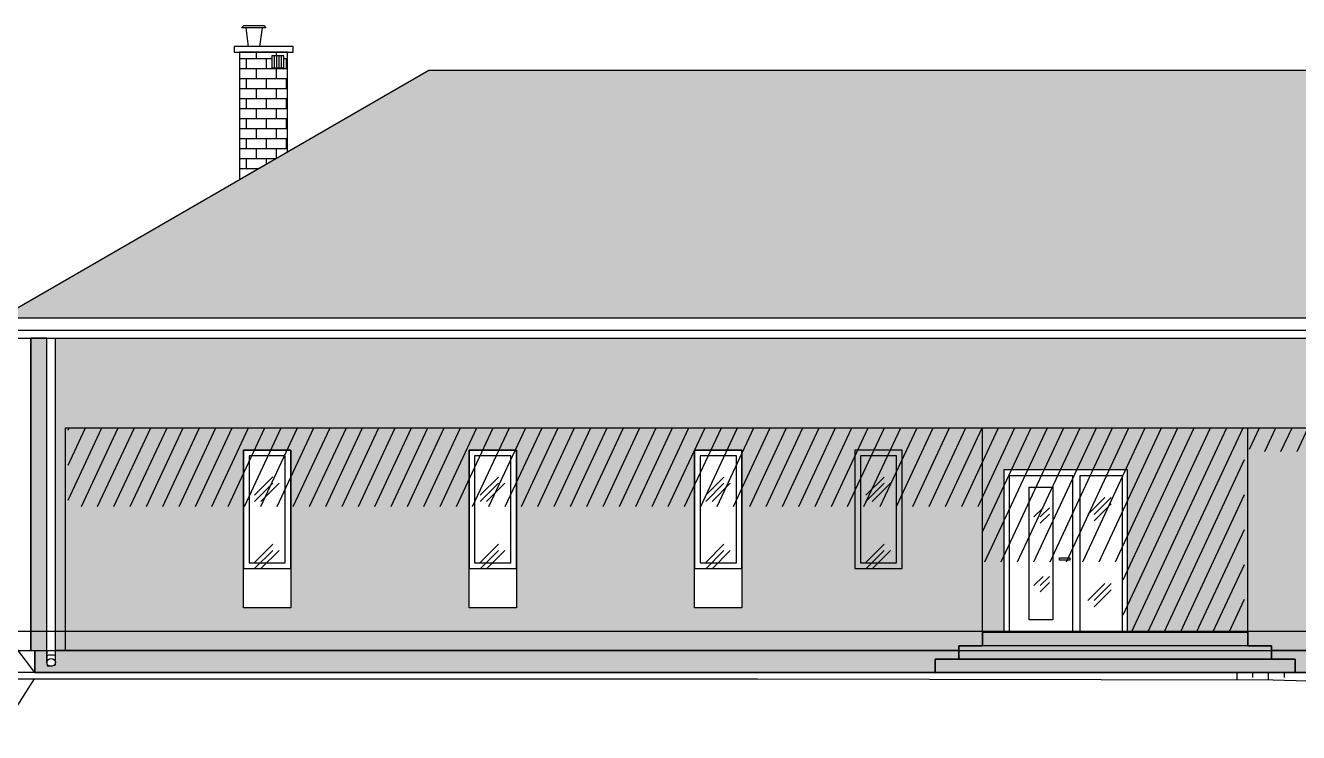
# Model space of a CAD drawing. Header units: millimetres. Extents: x -24587 to 33255, y -70862 to 32.
# Drawn here: x 9410 to 11025, y -63949 to -63051 of the extents above; entities that cross this region are included whole.
import ezdxf

# ---------------------------------------------------------------- set-up
doc = ezdxf.new("R2010")
doc.units = ezdxf.units.MM
doc.header["$LTSCALE"] = 5
doc.layers.add('__NIEDRUK__', color=54, linetype='Continuous', plot=False)
for name, color, linetype in [('A-DRZWI_OKNA', 13, 'Continuous'), ('A-SCHODY', 140, 'Continuous'), ('K-CIENKIE', 8, 'Continuous'), ('K-HATCH', 8, 'Continuous'), ('K-HATCH243', 243, 'Continuous'), ('K-LINIA', 254, 'Continuous'), ('K-SCHODY', 140, 'Continuous'), ('K-SRUBY', 3, 'Continuous'), ('K-TEXT 2mm', 254, 'Continuous'), ('K-UWAGI', 1, 'Continuous')]:
    doc.layers.add(name, color=color, linetype=linetype)

# ---------------------------------------------------------------- blocks, each defined once
blk = doc.blocks.new('A$Cadec4f07')
for points in [[(-78.5, 205), (78.5, 205), (78.5, 0), (-78.5, 0)], [(-18.5, 198), (-71.5, 198), (-71.5, 0), (-18.5, 0)], [(71.5, 198), (-8.5, 198), (-8.5, 0), (71.5, 0)], [(46.5, 183), (16.5, 183), (16.5, 15), (46.5, 15)], [(-5, 93.5), (-5, 90.5), (8, 90.5), (8, 93.5)]]:
    blk.add_lwpolyline(points, close=True)
at = {"layer": 'K-CIENKIE', "elevation": 0}
for points in [[(-57.7, 170), (-36.1, 148.4)], [(-57.7, 162), (-36.1, 140.4)], [(-49.7, 170), (-28.1, 148.4)], [(20.8, 157), (32.4, 145.4)], [(20.8, 149), (32.4, 137.4)], [(28.8, 157), (40.4, 145.4)]]:
    blk.add_lwpolyline(points, dxfattribs=at)
at = {"layer": 'K-CIENKIE'}
for points in [[(20.8, 70), (32.4, 58.4)], [(28.8, 70), (40.4, 58.4)], [(-57.7, 61), (-36.1, 39.4)], [(-57.7, 53), (-36.1, 31.4)], [(-49.7, 61), (-28.1, 39.4)], [(20.8, 62), (32.4, 50.4)]]:
    blk.add_lwpolyline(points, dxfattribs=at)
blk = doc.blocks.new('A$Cb5ab7b4c')
for points in [[(-5.5, 4.8), (-5.5, 346.8), (-5.5, 359.2), (-5.5, 392.1)], [(5.5, 4.8), (5.5, 353.8), (5.5, 366.2), (5.5, 392.1)]]:
    blk.add_lwpolyline(points)
blk.add_ellipse((0, 8.6), major_axis=(-10.9, 0), ratio=0.545455, start_param=4.184475, end_param=5.240303)
at = {"extrusion": (0, 0, -1)}
blk.add_ellipse((0, 4.8), major_axis=(-5.5, 0), ratio=0.866025, start_param=1.570796326790928, end_param=7.853981633970514, dxfattribs=at)
blk = doc.blocks.new('A$C1588383F')
at = {"lineweight": -2}
blk.add_lwpolyline([(-9, -7.5), (6, -7.5), (6, 7.5), (-9, 7.5)], close=True, dxfattribs=at)
for points in [[(-6, 7.5), (-6, -7.5)], [(-3, 7.5), (-3, -7.5)], [(0, 7.5), (0, -7.5)], [(3, 7.5), (3, -7.5)]]:
    blk.add_lwpolyline(points, dxfattribs=at)

msp = doc.modelspace()

# ---------------------------------------------------------------- hatches: boundary and pattern name
at = {"layer": 'K-HATCH'}
h = msp.add_hatch(dxfattribs=at)
h.set_pattern_fill('BRICK', color=256, scale=2)
h.set_pattern_definition([(360, (-2e-12, -1396.785), (2e-14, 12.7), []), (90, (-2e-12, -1396.785), (-25.4, 4e-14), [12.7, -12.7]), (90, (12.7, -1396.785), (-25.4, 4e-14), [-12.7, 12.7])])
h.paths.add_polyline_path([(9681.366, -63246.921), (9742.366, -63211.702), (9742.366, -63085.164), (9681.366, -63085.164)])
h.paths.add_polyline_path([(9722.366, -63105.164), (9722.366, -63090.164), (9737.366, -63090.164), (9737.366, -63105.164)], flags=16)
h = msp.add_hatch(dxfattribs=at)
h.set_pattern_fill('AR-B88', color=256, scale=0.1, angle=180)
h.set_pattern_definition([(180, (6e-46, 24), (2e-13, -20.32), []), (270, (6e-46, 24), (10.16, -20.32), [20.32, -20.32])])
h.paths.add_polyline_path([(11706.132, -63422.492), (11161.7, -63108.164), (9921.7, -63108.164), (9377.268, -63422.492)])
h = msp.add_hatch(dxfattribs=at)
h.set_pattern_fill('AR-SAND', color=256, scale=0.7, angle=-270)
h.set_pattern_definition([(307.5, (0, 0), (34.258927, 1.120022), [0, -27.0256, 0, -30.226, 0, -28.8925]), (277.5, (0, 0), (50.177757, -31.46663), [0, -14.5796, 0, -24.3586, 0, -9.3345]), (237.5, (-7e-14, 21.87), (0.100603, -55.369466), [0, -8.89, 0, -32.004, 0, -41.783]), (227.5, (-7e-14, 21.87), (15.605053, -53.44895), [0, -4.445, 0, -20.9804, 0, -24.003])])
h.paths.add_polyline_path([(9436.7, -63448.335), (9416.7, -63448.335), (9416.7, -63844.386), (9436.7, -63844.386)])
h.paths.add_polyline_path([(10651.2, -63615.386), (10808.2, -63615.386), (10808.2, -63821.386), (10960.7, -63821.386), (10960.7, -63838.386), (10990.7, -63838.386), (10990.7, -63844.386), (11635.7, -63844.386), (11635.7, -63448.335), (9447.7, -63448.335), (9447.7, -63844.386), (10594.2, -63844.386), (10594.2, -63838.386), (10624.2, -63838.386), (10624.2, -63821.386), (10651.2, -63821.386)])
h.paths.add_polyline_path([(10318.804, -63590.386), (10318.804, -63790.386), (10258.804, -63790.386), (10258.804, -63590.386)], flags=16)
h.paths.add_polyline_path([(11144.2, -63590.386), (11494.2, -63590.386), (11494.2, -63680.386), (11144.2, -63680.386)], flags=16)
h.paths.add_polyline_path([(10032.63, -63590.386), (10032.63, -63790.386), (9972.63, -63790.386), (9972.63, -63590.386)], flags=16)
h.paths.add_polyline_path([(9746.455, -63590.285), (9746.455, -63790.285), (9686.455, -63790.285), (9686.455, -63590.285)], flags=16)
h.paths.add_polyline_path([(11646.7, -63448.335), (11646.7, -63844.386), (11666.7, -63844.386), (11666.7, -63448.335)])
h = msp.add_hatch(dxfattribs=at)
h.set_pattern_fill('GRAVEL', color=256, angle=-180, style=0)
h.set_pattern_definition([(228.0127875, (18.288, 25.4), (-203.200000016, -228.599999986), [3.417214, -338.304836]), (184.969741, (16.002, 22.86), (304.79999988, 25.400001447), [5.864047, -580.540489]), (132.510447, (10.16, 22.352), (254.000000107, -279.399999902), [4.134815, -409.347228]), (267.273689, (0.254, 16.002), (25.400000053, 507.999999997), [5.340045, -528.664374]), (292.8336542, (-7e-14, 10.668), (-127.00000001, 304.799999996), [5.236337, -518.398077]), (357.273689, (2.032, 5.842), (-507.999999997, 25.400000053), [5.340045, -528.664374]), (37.6942405, (7.366, 5.588), (-330.199999985, -254.000000019), [7.061937, -699.131153]), (72.2553284, (12.954, 9.906), (177.800000048, 558.799999985), [6.667195, -660.052566]), (121.4295656, (14.986, 16.256), (-203.200000029, 330.199999982), [5.35813, -530.455457]), (175.2363583, (12.192, 20.828), (279.399999996, -25.400000044), [6.117133, -299.7393695]), (222.3974378, (6.096, 21.336), (-304.79999999, -279.400000011), [7.910779, -783.167725]), (138.814075, (25.4, 15.748), (-177.79999999, 152.40000001), [2.700045, -267.305658]), (171.4692344, (23.368, 17.526), (330.20000001, -50.799999942), [5.13682, -508.54639]), (225, (18.288, 18.288), (2e-13, -25.4), [3.592093, -32.328931]), (203.1985905, (16.51, 21.336), (127, 50.79999999), [1.934413, -191.506224]), (291.8014095, (14.732, 20.574), (-25.4, 76.2), [2.735656, -134.04753]), (30.9637565, (15.748, 18.034), (76.2, 50.8), [4.443197, -143.662982]), (161.565051, (19.558, 20.32), (50.8, -25.4), [3.212871, -77.108981]), (16.3895403, (-1e-13, 20.574), (254, 76.2), [4.50088, -445.588267]), (70.346176, (4.318, 21.844), (-101.60000001, -279.399999997), [3.775989, -373.822157]), (293.1985905, (19.558, 25.4), (-50.79999999, 127), [3.868801, -189.571836]), (343.6104597, (21.082, 21.844), (-254.000000005, 76.199999982), [4.50088, -445.588267]), (339.443955, (-3e-14, 4.826), (-127, 50.8), [4.340352, -212.677343]), (294.7751406, (4.064, 3.302), (-127.00000015, 279.39999993), [3.636721, -360.035934]), (66.8014095, (19.812, 1e-13), (50.8, 127), [3.868801, -189.571836]), (17.3540246, (21.336, 3.556), (-330.199999993, -101.60000002), [4.257827, -421.52376]), (69.443955, (7.366, 5e-14), (-50.8, -127), [2.170176, -214.847519]), (101.3099325, (18.288, 1e-13), (-25.4, 101.6), [1.295146, -128.21995]), (165.963757, (18.034, 1.27), (76.2, -25.4), [5.236337, -99.490546]), (186.009006, (12.954, 2.54), (254, 25.400000013), [4.85267, -480.413649]), (303.690068, (15.748, 15.748), (-25.4, 50.8), [3.663239, -87.917764]), (353.1572266, (17.78, 12.7), (431.800000003, -50.799999977), [6.395568, -633.160091]), (60.945396, (24.13, 11.938), (-101.6, -177.8), [2.615082, -258.893923]), (90, (25.4, 14.224), (-25.4, 25.4), [1.524, -23.876]), (120.256437, (12.446, 3.302), (101.59999999, -177.800000007), [3.52867, -349.339408]), (48.0127875, (10.668, 6.35), (203.200000017, 228.599999985), [6.834429, -334.887622]), (4e-13, (15.24, 11.43), (25.4, 25.4), [6.604, -18.796]), (325.3048465, (21.844, 11.43), (254.000000096, -177.799999863), [4.016096, -397.593167]), (254.054604, (25.146, 9.144), (-25.4, -101.6), [3.698291, -181.2165]), (207.6459754, (24.13, 5.588), (-482.600000018, -253.999999966), [6.021451, -596.124644]), (175.4260787, (18.796, 2.794), (-330.2, 25.4), [6.370295, -630.658465])])
h.paths.add_polyline_path([(10990.7, -63844.386), (10990.7, -63855.386), (11020.7, -63855.386), (11020.7, -63872.386), (11661.7, -63872.386), (11661.7, -63844.386), (11646.7, -63844.386), (11646.7, -63859.623), (11646.7, -63864.069), (11636.209, -63864.936), (11635.7, -63859.623), (11635.7, -63844.386)])
h.paths.add_polyline_path([(10564.2, -63872.386), (10564.2, -63855.386), (10594.2, -63855.386), (10594.2, -63844.386), (9447.7, -63844.386), (9447.7, -63859.623), (9447.88, -63862.754), (9442.2, -63864.386), (9437.345, -63863.99), (9436.7, -63859.623), (9436.7, -63844.386), (9421.7, -63844.386), (9421.7, -63872.386)])
at = {"layer": 'K-HATCH243'}
h = msp.add_hatch(dxfattribs=at)
h.set_pattern_fill('ANSI31', color=256, scale=150, angle=110)
h.set_pattern_definition([(65, (-93165.59, -288179.657), (-16.993271, 7.9240924), [])])
h.paths.add_polyline_path([(10624.2, -63561.886), (9463.7, -63561.886), (9463.7, -63661.886), (10624.2, -63661.886)])
h.paths.add_polyline_path([(10956.7, -63561.886), (10624.2, -63561.886), (10624.2, -63731.886), (10802.7, -63731.886), (10802.7, -63821.386), (10956.7, -63821.386)])
h.paths.add_polyline_path([(11622.7, -63561.886), (10962.7, -63561.886), (10962.7, -63591.886), (11604.082, -63591.886), (11604.082, -63844.386), (11622.7, -63844.386)])
h = msp.add_hatch(dxfattribs=at)
h.set_pattern_fill('GRAVEL', color=256, scale=0.7, angle=-180, style=0)
h.set_pattern_definition([(228.0127875, (12.8016, 17.78), (-142.24000001, -160.01999999), [2.39205, -236.8133855]), (184.969741, (11.2014, 16.002), (213.359999916, 17.780001013), [4.104833, -406.3783423]), (132.5104471, (7.112, 15.6464), (177.800000075, -195.579999932), [2.8943706, -286.5430596]), (267.273689, (0.1778, 11.2014), (17.780000037, 355.599999998), [3.7380316, -370.065062]), (292.8336542, (-5e-14, 7.4676), (-88.900000007, 213.359999997), [3.665436, -362.878654]), (357.273689, (1.4224, 4.0894), (-355.599999998, 17.780000037), [3.7380316, -370.065062]), (37.6942405, (5.1562, 3.9116), (-231.13999999, -177.800000013), [4.9433556, -489.391807]), (72.2553284, (9.0678, 6.9342), (124.4600000335, 391.159999989), [4.6670366, -462.036796]), (121.4295656, (10.4902, 11.3792), (-142.24000002, 231.139999988), [3.750691, -371.31882]), (175.2363583, (8.5344, 14.5796), (195.579999997, -17.78000003), [4.281993, -209.8175586]), (222.3974378, (4.2672, 14.9352), (-213.359999993, -195.5800000074), [5.5375454, -548.2174076]), (138.8140748, (17.78, 11.0236), (-124.459999993, 106.68000001), [1.890032, -187.113961]), (171.4692344, (16.3576, 12.2682), (231.140000006, -35.55999996), [3.595774, -355.982473]), (225, (12.802, 12.802), (1e-13, -17.78), [2.5144654, -22.630252]), (203.1985905, (11.557, 14.9352), (88.9, 35.55999999), [1.354089, -134.0543566]), (291.8014095, (10.3124, 14.4018), (-17.78, 53.34), [1.9149593, -93.833271]), (30.9637565, (11.0236, 12.6238), (53.34, 35.56), [3.1102376, -100.564087]), (161.565051, (13.6906, 14.224), (35.56, -17.78), [2.24901, -53.976287]), (16.3895403, (-1e-13, 14.4018), (177.8, 53.34), [3.150616, -311.9117867]), (70.346176, (3.0226, 15.2908), (-71.120000007, -195.579999998), [2.6431926, -261.6755097]), (293.1985905, (13.6906, 17.78), (-35.55999999, 88.9), [2.7081607, -132.700285]), (343.6104597, (14.7574, 15.2908), (-177.800000004, 53.339999988), [3.150616, -311.9117867]), (339.4439548, (-2e-14, 3.3782), (-88.9, 35.56), [3.0382464, -148.87414]), (294.7751406, (2.8448, 2.3114), (-88.900000106, 195.579999952), [2.545705, -252.0251537]), (66.8014095, (13.8684, 9e-14), (35.559999994, 88.9), [2.7081607, -132.700285]), (17.3540246, (14.9352, 2.4892), (-231.139999995, -71.120000015), [2.980479, -295.066632]), (69.4439548, (5.1562, 3e-14), (-35.56, -88.9), [1.519123, -150.3932634]), (101.3099325, (12.8016, 9e-14), (-17.78, 71.12), [0.906602, -89.7539648]), (165.9637565, (12.624, 0.889), (53.34, -17.78), [3.665436, -69.643382]), (186.009006, (9.0678, 1.778), (177.799999999, 17.780000009), [3.396869, -336.289554]), (303.6900675, (11.0236, 11.0236), (-17.78, 35.56), [2.564267, -61.5424345]), (353.1572266, (12.446, 8.89), (302.260000002, -35.559999984), [4.4768973, -443.2120635]), (60.945396, (16.891, 8.3566), (-71.12, -124.46), [1.8305577, -181.225746]), (90, (17.78, 9.957), (-17.78, 17.78), [1.0668, -16.7132]), (120.2564372, (8.7122, 2.3114), (71.119999991, -124.460000005), [2.4700687, -244.5375854]), (48.0127875, (7.4676, 4.445), (142.240000012, 160.01999999), [4.7841, -234.4213354]), (4e-13, (10.668, 8.001), (17.78, 17.78), [4.6228, -13.1572]), (325.3048465, (15.2908, 8.001), (177.800000067, -124.459999904), [2.811267, -278.315217]), (254.054604, (17.6022, 6.4008), (-17.78, -71.12), [2.5888036, -126.8515503]), (207.6459754, (16.891, 3.9116), (-337.820000012, -177.799999976), [4.2150157, -417.287251]), (175.4260787, (13.1572, 1.9558), (-231.14, 17.78), [4.459206, -441.460925])])
h.paths.add_polyline_path([(10624.2, -63821.386), (10624.2, -63838.386), (10594.2, -63838.386), (10594.2, -63855.386), (10564.2, -63855.386), (10564.2, -63872.386), (11020.7, -63872.386), (11020.7, -63855.386), (10990.7, -63855.386), (10990.7, -63838.386), (10960.7, -63838.386), (10960.7, -63821.386)])

# ---------------------------------------------------------------- linework, layer by layer
at = {"layer": '__NIEDRUK__'}
msp.add_line((15853.596, -63820.386), (7826.247, -63820.386), dxfattribs=at)
for points in [[(9416.7, -63844.386), (9436.7, -63844.386), (9436.7, -63448.335), (9416.7, -63448.335)], [(11635.7, -63844.386), (10990.7, -63844.386), (10990.7, -63838.386), (10960.7, -63838.386), (10960.7, -63821.386), (10808.2, -63821.386), (10808.2, -63615.386), (10651.2, -63615.386), (10651.2, -63821.386), (10624.2, -63821.386), (10624.2, -63838.386), (10594.2, -63838.386), (10594.2, -63844.386), (9447.7, -63844.386), (9447.7, -63448.335), (11635.7, -63448.335)], [(9746.455, -63790.285), (9686.455, -63790.285), (9686.455, -63590.285), (9746.455, -63590.285)], [(10032.63, -63790.386), (9972.63, -63790.386), (9972.63, -63590.386), (10032.63, -63590.386)], [(10318.804, -63790.386), (10258.804, -63790.386), (10258.804, -63590.386), (10318.804, -63590.386)], [(11020.7, -63872.386), (10564.2, -63872.386), (10564.2, -63855.386), (10594.2, -63855.386), (10594.2, -63838.386), (10624.2, -63838.386), (10624.2, -63821.386), (10960.7, -63821.386), (10960.7, -63838.386), (10990.7, -63838.386), (10990.7, -63855.386), (11020.7, -63855.386)], [(10594.2, -63844.386), (10594.2, -63855.386), (10564.2, -63855.386), (10564.2, -63872.386), (9421.7, -63872.386), (9421.7, -63844.386), (9436.7, -63844.386), (9436.7, -63859.623), (9437.345, -63863.99), (9442.2, -63864.386), (9447.88, -63862.754), (9447.7, -63859.623), (9447.7, -63844.386)]]:
    msp.add_lwpolyline(points, close=True, dxfattribs=at)
msp.add_lwpolyline([(11661.7, -63872.386), (11661.7, -63844.386), (11646.7, -63844.386), (11646.7, -63859.623), (11646.7, -63864.069), (11636.209, -63864.936), (11635.7, -63859.623), (11635.7, -63844.386), (10990.7, -63844.386), (10990.7, -63855.386), (11020.7, -63855.386), (11020.7, -63872.386), (11661.7, -63872.386)], dxfattribs=at)
at = {"layer": 'A-DRZWI_OKNA'}
for points in [[(9746.455, -63590.285), (9686.455, -63590.285), (9686.455, -63740.285), (9746.455, -63740.285)], [(9739.455, -63597.285), (9693.455, -63597.285), (9693.455, -63733.285), (9739.455, -63733.285)], [(10032.63, -63590.386), (9972.63, -63590.386), (9972.63, -63740.386), (10032.63, -63740.386)], [(10025.63, -63597.386), (9979.63, -63597.386), (9979.63, -63733.386), (10025.63, -63733.386)], [(10318.804, -63590.386), (10258.804, -63590.386), (10258.804, -63740.386), (10318.804, -63740.386)], [(10311.804, -63597.386), (10265.804, -63597.386), (10265.804, -63733.386), (10311.804, -63733.386)], [(10522.084, -63590.386), (10462.084, -63590.386), (10462.084, -63740.386), (10522.084, -63740.386)], [(10515.084, -63597.386), (10469.084, -63597.386), (10469.084, -63733.386), (10515.084, -63733.386)]]:
    msp.add_lwpolyline(points, close=True, dxfattribs=at)
at = {"layer": 'A-SCHODY'}
for points in [[(10624.2, -63821.386), (10960.7, -63821.386), (10960.7, -63838.386), (10624.2, -63838.386)], [(10990.7, -63838.386), (10594.2, -63838.386), (10594.2, -63855.386), (10990.7, -63855.386)], [(11020.7, -63855.386), (10564.2, -63855.386), (10564.2, -63872.386), (11020.7, -63872.386)]]:
    msp.add_lwpolyline(points, close=True, dxfattribs=at)
for points in [[(9213.245, -63880.386), (10338.413, -63880.386), (10993.061, -63881.87), (11866.215, -63907.235)], [(11746.7, -63872.386), (9336.7, -63872.386)]]:
    msp.add_lwpolyline(points, dxfattribs=at)
at = {"layer": 'K-CIENKIE'}
for points in [[(9700.547, -63647.301), (9723.602, -63624.246)], [(9986.722, -63647.403), (10009.776, -63624.348)], [(10272.896, -63647.403), (10295.951, -63624.348)], [(10476.176, -63647.403), (10499.23, -63624.348)], [(9700.547, -63655.301), (9723.602, -63632.246)], [(9708.547, -63655.301), (9731.602, -63632.246)], [(9986.722, -63655.403), (10009.776, -63632.348)], [(9994.722, -63655.403), (10017.776, -63632.348)], [(10272.896, -63655.403), (10295.951, -63632.348)], [(10280.896, -63655.403), (10303.951, -63632.348)], [(10476.176, -63655.403), (10499.23, -63632.348)], [(10484.176, -63655.403), (10507.23, -63632.348)], [(9700.547, -63732.622), (9723.602, -63709.568)], [(9986.722, -63732.724), (10009.776, -63709.669)], [(10272.896, -63732.724), (10295.951, -63709.669)], [(10476.176, -63732.724), (10499.23, -63709.669)], [(9700.547, -63740.622), (9723.602, -63717.568)], [(9708.547, -63740.622), (9731.602, -63717.568)], [(9986.722, -63740.724), (10009.776, -63717.669)], [(9994.722, -63740.724), (10017.776, -63717.669)], [(10272.896, -63740.724), (10295.951, -63717.669)], [(10280.896, -63740.724), (10303.951, -63717.669)], [(10476.176, -63740.724), (10499.23, -63717.669)], [(10484.176, -63740.724), (10507.23, -63717.669)], [(10946.7, -63872.386), (10946.7, -63880.74)], [(10966.7, -63872.386), (10966.7, -63878.905)], [(10986.7, -63872.386), (10986.7, -63881.555)], [(11006.7, -63872.386), (11006.7, -63878.905)]]:
    msp.add_lwpolyline(points, dxfattribs=at)
at = {"layer": 'K-LINIA'}
for p, q in [((9416.7, -63844.386), (9416.7, -63448.335)), ((9460.7, -63844.386), (9460.7, -63561.886)), ((9460.7, -63844.386), (9460.7, -63561.886)), ((9460.7, -63561.886), (11622.7, -63561.886)), ((10624.2, -63820.386), (10624.2, -63561.886)), ((10624.2, -63820.386), (10624.2, -63561.886)), ((10960.7, -63820.386), (10960.7, -63561.886)), ((10960.7, -63820.386), (10960.7, -63561.886)), ((9416.7, -63844.386), (9436.7, -63844.386)), ((9421.7, -63844.386), (9421.7, -63872.386)), ((9447.7, -63844.386), (10594.2, -63844.386)), ((10990.7, -63844.386), (11635.7, -63844.386)), ((9421.7, -63872.386), (11661.7, -63872.386))]:
    msp.add_line(p, q, dxfattribs=at)
at = {"layer": 'K-SCHODY', "elevation": 0}
for points in [[(9674.366, -63085.164), (9749.366, -63085.164), (9749.366, -63078.164), (9674.366, -63078.164)], [(9742.366, -63085.164), (9681.366, -63085.164), (9681.366, -63246.921), (9742.366, -63211.702)]]:
    msp.add_lwpolyline(points, close=True, dxfattribs=at)
at = {"layer": 'K-SRUBY', "linetype": 'ByBlock', "lineweight": -2, "elevation": 0}
msp.add_lwpolyline([(9714.887, -63054.278), (9683.846, -63054.278), (9686.697, -63051.426), (9712.036, -63051.426)], close=True, dxfattribs=at)
for points in [[(9692.822, -63078.164), (9689.641, -63054.278)], [(9707.239, -63078.164), (9710.42, -63054.278)]]:
    msp.add_lwpolyline(points, dxfattribs=at)
at = {"layer": 'K-SRUBY', "elevation": 0}
for points in [[(9374.288, -63433.205), (9377.268, -63422.492), (9921.7, -63108.164), (11161.7, -63108.164), (11706.132, -63422.492), (11709.112, -63433.205)], [(9377.268, -63422.492), (11706.132, -63422.492)], [(9376.72, -63448.335), (11706.68, -63448.335)], [(9376.731, -63438.033), (11706.691, -63438.033)]]:
    msp.add_lwpolyline(points, dxfattribs=at)
at = {"layer": 'K-TEXT 2mm', "linetype": 'ByBlock', "lineweight": -2}
for points in [[(9421.7, -63872.386), (9374.895, -63811.624), (9275.762, -63811.624)], [(9420.927, -63880.386), (9377.179, -63948.555), (9278.046, -63948.555)]]:
    msp.add_lwpolyline(points, dxfattribs=at)
at = {"layer": 'K-UWAGI'}
msp.add_xline((11635.7, -63844.386), (1, 0), dxfattribs=at)

# ---------------------------------------------------------------- block references
at = {"layer": 'A-DRZWI_OKNA', "xscale": -1}
msp.add_blockref('A$Cadec4f07', (10729.7, -63820.386), dxfattribs=at)
at = {"layer": 'K-CIENKIE'}
msp.add_blockref('A$C1588383F', (9731.366, -63097.664), dxfattribs=at)
at = {"layer": 'K-SRUBY', "xscale": -1}
msp.add_blockref('A$Cb5ab7b4c', (9442.2, -63864.386), dxfattribs=at)

doc.saveas('drawing.dxf')
